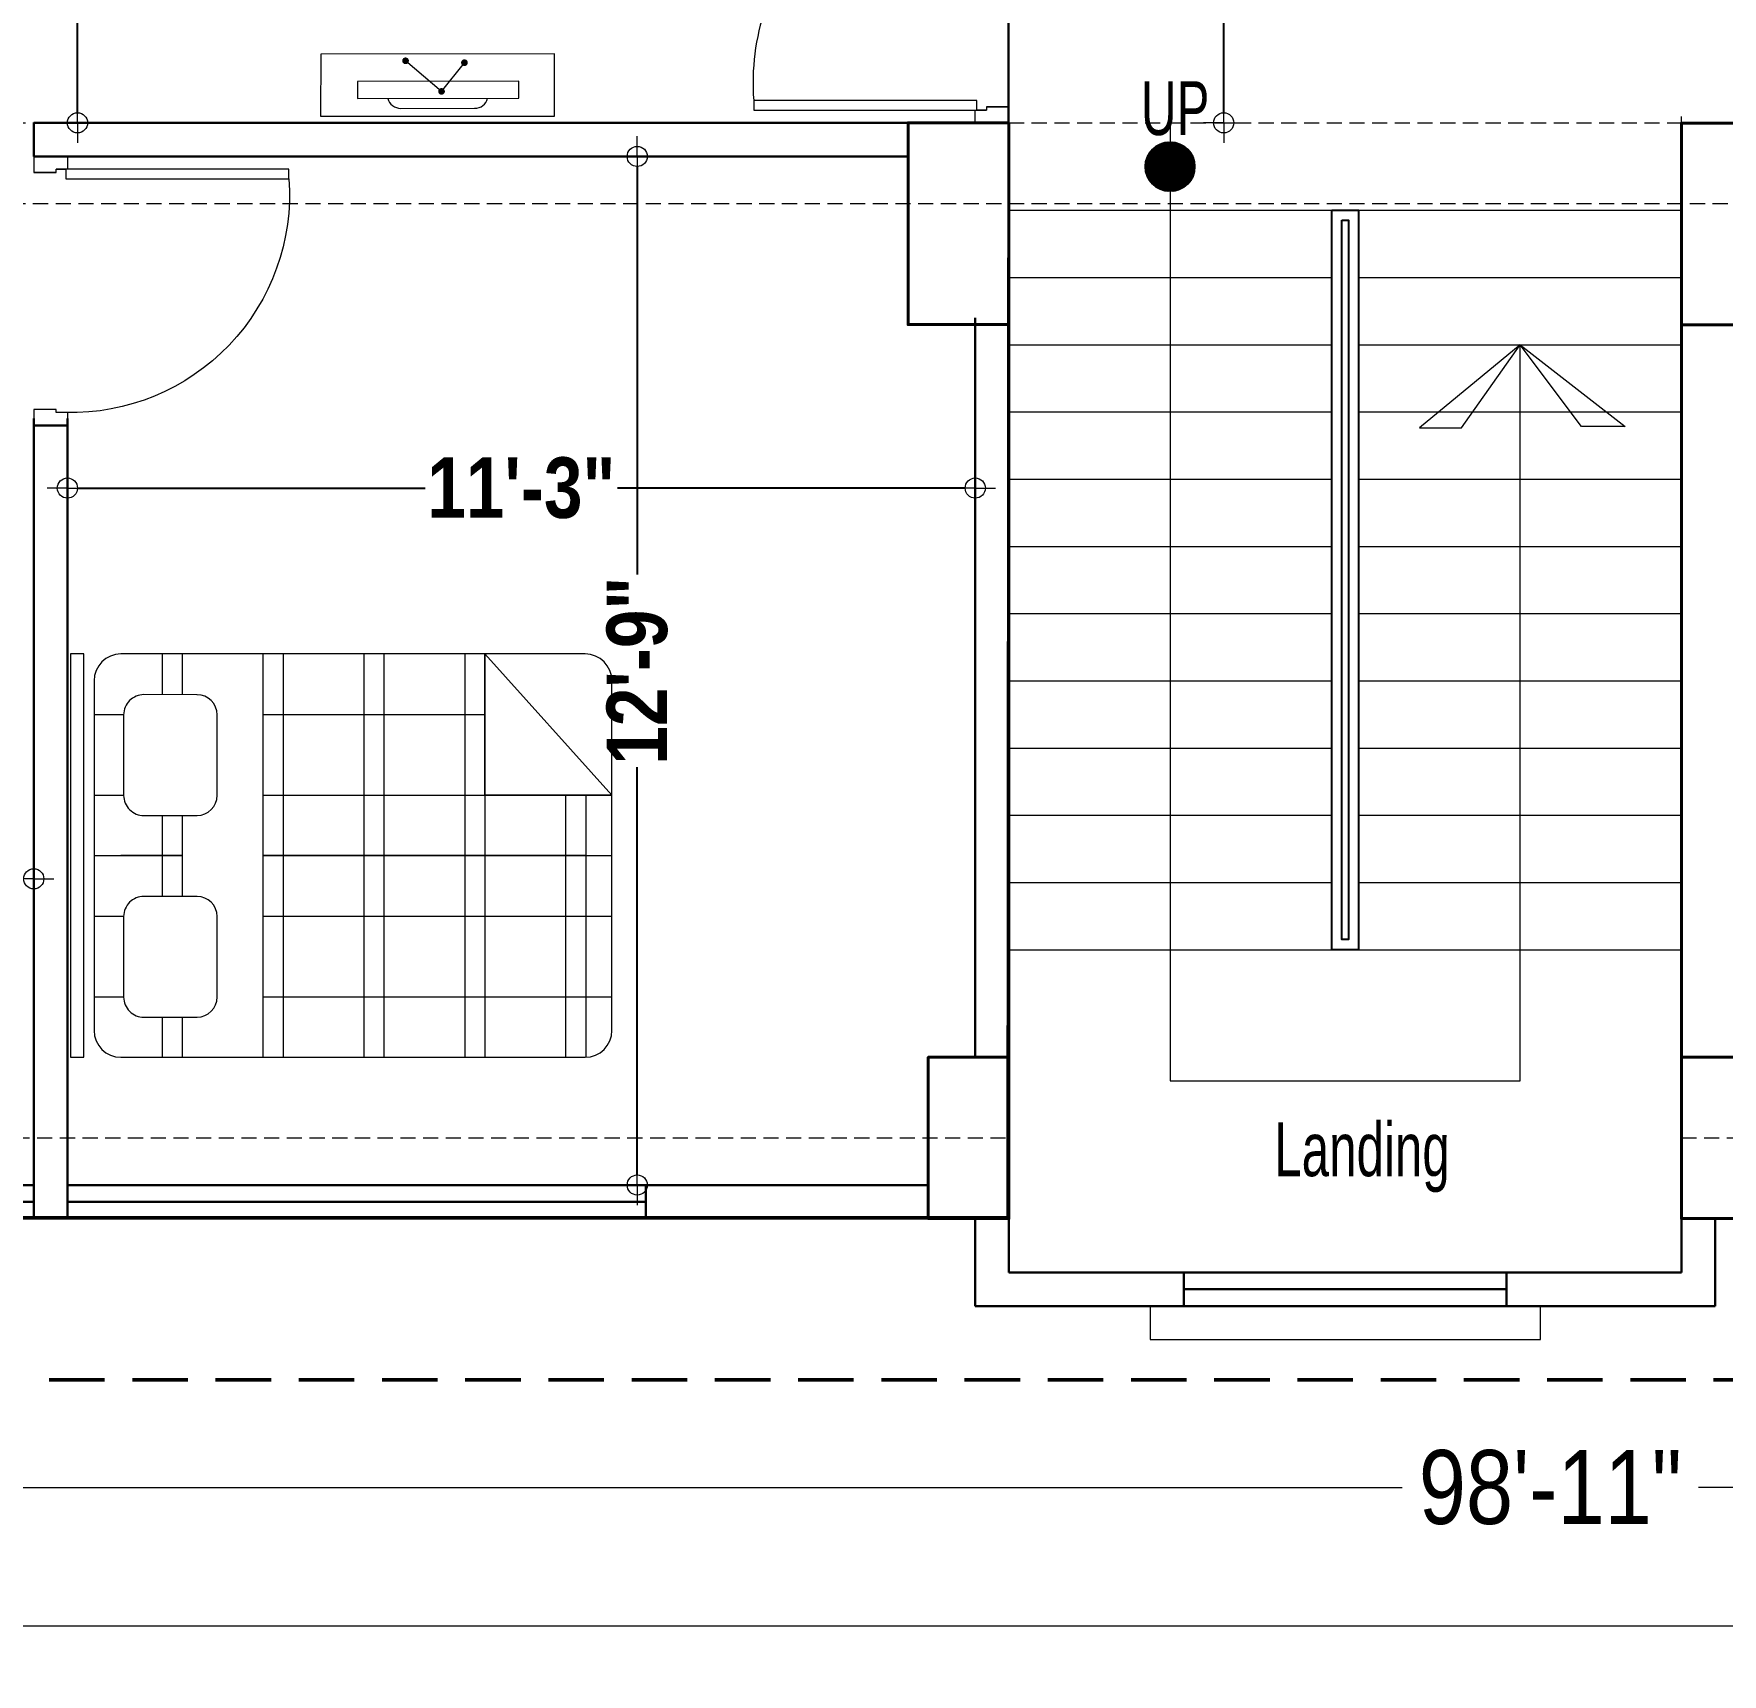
# Model space of a CAD drawing. Header units: inches. Extents: x 64086 to 138972, y -13497 to 16809.
# Drawn here: x 97097.8 to 97348.9, y -10913.1 to -10669.1 of the extents above; entities that cross this region are included whole.
import ezdxf

# ---------------------------------------------------------------- set-up
doc = ezdxf.new("R2010")
doc.units = ezdxf.units.IN
doc.header["$LTSCALE"] = 0.5
doc.header["$MEASUREMENT"] = 0
doc.header["$PDMODE"] = 2
doc.linetypes.add('DASHED', pattern=[0.75, 0.5, -0.25])
doc.layers.get('0').update_dxf_attribs({"lineweight": 13})
for name, color, linetype, lineweight in [('BEAM 2', 87, 'Continuous', 15), ('Boundary', 6, 'DASHED', 50), ('Column', 1, 'Continuous', 40), ('DIM', 5, 'Continuous', 13), ('DOOR', 30, 'Continuous', 20), ('e-tv+tel', 5, 'Continuous', 25), ('fur', 42, 'Continuous', 15), ('FURNITUER', 45, 'Continuous', 15), ('hatch', 8, 'Continuous', 9), ('P-BASIN1', 6, 'Continuous', 15), ('rail', 12, 'Continuous', 25), ('railing', 30, 'Continuous', 15), ('SLAB', 242, 'Continuous', 50), ('stair', 230, 'Continuous', 20), ('TEXT', 7, 'Continuous', 13), ('Text-2', 7, 'Continuous', 18), ('TEXT-IN', 7, 'Continuous', 15), ('WALL', 7, 'Continuous', 30), ('Wall_20', 253, 'Continuous', 20)]:
    doc.layers.add(name, color=color, linetype=linetype, lineweight=lineweight)
doc.layers.add('Fur.', color=7, linetype='Continuous', lineweight=5, true_color=0x3765a4)
doc.layers.add('FURNITURE', color=157, linetype='Continuous')
doc.styles.add('1', font='ARIALN.TTF')
doc.styles.get("Standard").update_dxf_attribs({"font": 'ARIALNB.TTF'})
doc.styles.add('STYLE1', font='ARIALN.TTF', dxfattribs={"width": 0.8})
doc.dimstyles.new('Column Dim', dxfattribs={"dimtxt": 9, "dimasz": 1.5, "dimexe": 13.25, "dimexo": 11, "dimgap": 1, "dimtad": 0, "dimdec": 1, "dimzin": 0, "dimdsep": 46, "dimlunit": 4, "dimtxsty": 'Standard', "dimblk": 'DIM', "dimcen": 0, "dimse1": 1, "dimse2": 1, "dimclrd": 5, "dimclre": 5, "dimclrt": 7, "dimadec": 0, "dimazin": 0, "dimtfac": 1, "dimtdec": 1, "dimtofl": 0, "dimtmove": 2, "dimatfit": 3, "dimldrblk": 'DIM', "dimfxl": 1, "dimtolj": 1, "dimtzin": 0, "dimarcsym": 0})
doc.dimstyles.new('DIM-1-2', dxfattribs={"dimtxt": 8, "dimasz": 1.75, "dimexe": 3, "dimexo": 2, "dimgap": 3, "dimtad": 0, "dimdec": 0, "dimzin": 3, "dimdsep": 46, "dimlunit": 4, "dimtxsty": '1', "dimblk": 'OBLIQUE', "dimcen": 1, "dimdle": 2, "dimclrd": 256, "dimclre": 256, "dimclrt": 256, "dimadec": 0, "dimazin": 0, "dimtfac": 0.75, "dimtdec": 0, "dimtmove": 1, "dimatfit": 3, "dimldrblk": 'OBLIQUE', "dimfxl": 1, "dimtolj": 1, "dimtzin": 0, "dimlwd": -1, "dimlwe": -1, "dimarcsym": 0})

# ---------------------------------------------------------------- blocks, each defined once
blk = doc.blocks.new('r432tg')
at = {"layer": 'railing'}
for p, q in [((152432.88, -26923.5), (152430.5, -26923.5)), ((152430.5, -26923.5), (152430.5, -26928.5)), ((152432.88, -26926.83), (152432.88, -26923.5)), ((152432.88, -26926.83), (152432.88, -26923.5)), ((152470.12, -26926.83), (152470.12, -26923.5)), ((152472.5, -26923.5), (152470.12, -26923.5)), ((152470.12, -26923.5), (152470.12, -26926.83)), ((152472.5, -26928.5), (152472.5, -26923.5)), ((152432.4, -26928.26), (152432.4, -26926.83)), ((152432.4, -26928.26), (152432.4, -26926.83)), ((152432.4, -26926.83), (152432.88, -26926.83)), ((152470.12, -26926.83), (152470.6, -26926.83)), ((152470.6, -26928.26), (152470.6, -26926.83)), ((152470.6, -26926.83), (152470.6, -26928.26)), ((152432.4, -26928.5), (152430.5, -26928.5)), ((152469.17, -26928.26), (152469.17, -26961.45)), ((152470.6, -26928.26), (152469.17, -26928.26)), ((152470.6, -26961.45), (152470.6, -26928.26)), ((152472.5, -26928.5), (152470.6, -26928.5)), ((152469.17, -26961.45), (152470.6, -26961.45))]:
    blk.add_line(p, q, dxfattribs=at)
blk.add_arc((152466.55, -26927.4), 34.15, 181.4428, 274.4026, dxfattribs=at)
blk = doc.blocks.new('_Oblique')
at = {"color": 0, "linetype": 'ByBlock', "lineweight": -2}
blk.add_line((-0.5, -0.5), (0.5, 0.5), dxfattribs=at)
blk = doc.blocks.new('*D552')
at = {"layer": 'Defpoints', "color": 0, "lineweight": 30, "ltscale": 3, "transparency": 16777216}
for p in [(96704.86, -10869.36), (98048.86, -10869.27), (98048.86, -10905.87)]:
    blk.add_point(p, dxfattribs=at)
at = {"layer": 'TEXT', "ltscale": 3, "transparency": 16777216}
for p, q in [((98048.86, -10903.87), (98048.86, -10908.87)), ((96702.86, -10905.96), (97355.28, -10905.91)), ((96704.86, -10903.96), (96704.86, -10908.96)), ((98050.86, -10905.87), (97398.45, -10905.91))]:
    blk.add_line(p, q, dxfattribs=at)
at = {"layer": 'TEXT', "ltscale": 3, "transparency": 16777216, "xscale": 1.75, "yscale": 1.75, "zscale": 1.75}
for p, rotation in [((96704.86, -10905.96), 180.0039345522628), ((98048.86, -10905.87), 0.003934552262808667)]:
    blk.add_blockref('_Oblique', p, dxfattribs=dict(at, rotation=rotation))
at = {"layer": 'TEXT', "ltscale": 3, "transparency": 16777216, "insert": (97376.86, -10905.91), "char_height": 11, "attachment_point": 5, "rotation": 0.0039, "style": '1'}
blk.add_mtext('\\A1;112\'-0"', dxfattribs=at)
blk = doc.blocks.new('*D556')
at = {"layer": 'Defpoints', "color": 0, "lineweight": 30, "ltscale": 3, "transparency": 16777216}
for p in [(97916.83, -10845.36), (96729.83, -10852.36), (97916.83, -10885.36)]:
    blk.add_point(p, dxfattribs=at)
at = {"layer": 'TEXT', "ltscale": 3, "transparency": 16777216}
for p, q in [((96729.83, -10883.36), (96729.83, -10888.36)), ((97916.83, -10883.36), (97916.83, -10888.36)), ((96727.83, -10885.36), (97301.32, -10885.36)), ((97918.83, -10885.36), (97345.34, -10885.36))]:
    blk.add_line(p, q, dxfattribs=at)
at = {"layer": 'TEXT', "ltscale": 3, "transparency": 16777216, "xscale": 1.75, "yscale": 1.75, "zscale": 1.75, "rotation": 180}
blk.add_blockref('_Oblique', (96729.83, -10885.36), dxfattribs=at)
at = {"layer": 'TEXT', "ltscale": 3, "transparency": 16777216, "xscale": 1.75, "yscale": 1.75, "zscale": 1.75}
blk.add_blockref('_Oblique', (97916.83, -10885.36), dxfattribs=at)
at = {"layer": 'TEXT', "ltscale": 3, "transparency": 16777216, "insert": (97323.33, -10885.36), "char_height": 11, "attachment_point": 5, "style": '1'}
blk.add_mtext('\\A1;98\'-11"', dxfattribs=at)
blk = doc.blocks.new('door-3')
at = {"layer": 'railing'}
for p, q in [((98873.42, -21113.88), (98873.42, -21080.69)), ((98873.42, -21080.69), (98874.85, -21080.69)), ((98874.85, -21080.69), (98874.85, -21113.88)), ((98836.75, -21118.64), (98836.75, -21113.64)), ((98838.65, -21113.64), (98836.75, -21113.64)), ((98838.66, -21113.88), (98838.66, -21115.31)), ((98838.66, -21113.88), (98838.66, -21115.31)), ((98874.85, -21113.88), (98873.42, -21113.88)), ((98876.75, -21113.64), (98874.85, -21113.64)), ((98874.85, -21113.88), (98874.85, -21115.31)), ((98874.85, -21115.31), (98874.85, -21113.88)), ((98876.75, -21113.64), (98876.75, -21118.64)), ((98838.66, -21115.31), (98839.13, -21115.31)), ((98839.13, -21115.31), (98839.13, -21118.64)), ((98839.13, -21115.31), (98839.13, -21118.64)), ((98874.37, -21115.31), (98874.37, -21118.64)), ((98874.37, -21118.64), (98874.37, -21115.31)), ((98874.37, -21115.31), (98874.85, -21115.31)), ((98839.13, -21118.64), (98836.75, -21118.64)), ((98876.75, -21118.64), (98874.37, -21118.64))]:
    blk.add_line(p, q, dxfattribs=at)
blk.add_arc((98871.12, -21113.08), 32.47, 85.9343, 181.4162, dxfattribs=at)
blk = doc.blocks.new('lilklkl')
at = {"color": 23}
for p, q in [((19201.27, -4998.29), (19141.27, -4998.29)), ((19141.27, -4998.29), (19141.27, -5000.29)), ((19201.27, -5000.29), (19201.27, -4998.29)), ((19141.27, -5000.29), (19201.27, -5000.29)), ((19167.27, -5001.79), (19145.27, -5001.79)), ((19197.27, -5001.79), (19162.27, -5001.79)), ((19171.27, -5001.79), (19171.27, -5014.9)), ((19141.27, -5005.79), (19141.27, -5074.79)), ((19171.27, -5014.9), (19171.27, -5005.79)), ((19201.27, -5074.79), (19201.27, -5005.79)), ((19171.27, -5074.79), (19171.27, -5026.9)), ((19171.27, -5026.9), (19171.27, -5078.79)), ((19145.27, -5078.79), (19175.27, -5078.79)), ((19175.27, -5078.79), (19197.27, -5078.79))]:
    blk.add_line(p, q, dxfattribs=at)
at = {"color": 33}
for p, q in [((19150.27, -5001.79), (19150.27, -5006.19)), ((19162.27, -5001.79), (19162.27, -5006.19)), ((19180.27, -5001.79), (19180.27, -5006.19)), ((19192.27, -5001.79), (19192.27, -5006.19)), ((19147.23, -5011.9), (19141.27, -5011.9)), ((19171.27, -5011.9), (19165.21, -5011.9)), ((19177.23, -5011.9), (19171.27, -5011.9)), ((19201.27, -5011.9), (19195.21, -5011.9)), ((19147.24, -5014.9), (19141.27, -5014.9)), ((19171.27, -5014.9), (19165.2, -5014.9)), ((19177.24, -5014.9), (19171.27, -5014.9)), ((19201.27, -5014.9), (19195.2, -5014.9)), ((19171.27, -5026.9), (19141.27, -5026.9)), ((19150.27, -5026.9), (19150.27, -5078.79)), ((19162.27, -5026.9), (19162.27, -5078.79)), ((19201.27, -5026.9), (19171.27, -5026.9)), ((19180.27, -5026.9), (19180.27, -5078.79)), ((19192.27, -5026.9), (19192.27, -5059.9)), ((19171.27, -5029.9), (19141.27, -5029.9)), ((19201.27, -5029.9), (19171.27, -5029.9)), ((19171.27, -5041.9), (19141.27, -5041.9)), ((19201.27, -5041.9), (19171.27, -5041.9)), ((19171.27, -5044.9), (19141.27, -5044.9)), ((19201.27, -5044.9), (19171.27, -5044.9)), ((19171.27, -5056.9), (19141.27, -5056.9)), ((19201.27, -5056.9), (19171.27, -5056.9)), ((19171.27, -5059.9), (19141.27, -5059.9)), ((19201.27, -5059.9), (19171.27, -5059.9)), ((19171.27, -5071.9), (19141.27, -5071.9)), ((19180.27, -5071.9), (19171.27, -5071.9)), ((19171.27, -5074.9), (19141.27, -5074.9)), ((19180.27, -5074.9), (19171.27, -5074.9))]:
    blk.add_line(p, q, dxfattribs=at)
at = {"color": 40}
for p, q in [((19162.21, -5006.19), (19150.23, -5006.19)), ((19192.21, -5006.19), (19180.23, -5006.19)), ((19147.23, -5009.2), (19147.24, -5017.1)), ((19165.2, -5017.09), (19165.21, -5009.2)), ((19177.23, -5009.2), (19177.24, -5017.1)), ((19195.2, -5017.09), (19195.21, -5009.2)), ((19150.24, -5020.09), (19162.2, -5020.09)), ((19180.24, -5020.09), (19192.2, -5020.09))]:
    blk.add_line(p, q, dxfattribs=at)
at = {"color": 23}
for centre, start, end in [((19145.27, -5005.79), 90, 180), ((19197.27, -5005.79), 0, 90), ((19145.27, -5074.79), 180, 270), ((19197.27, -5074.79), 270, 0)]:
    blk.add_arc(centre, 4, start, end, dxfattribs=at)
at = {"color": 40}
for centre, start, end in [((19150.23, -5009.19), 90, 180.1414), ((19162.21, -5009.19), 359.8975, 90), ((19180.23, -5009.19), 90, 180.1414), ((19192.21, -5009.19), 359.8975, 90), ((19150.24, -5017.09), 180.1414, 270), ((19162.2, -5017.09), 270, 359.8975), ((19180.24, -5017.09), 180.1414, 270), ((19192.2, -5017.09), 270, 359.8975)]:
    blk.add_arc(centre, 3, start, end, dxfattribs=at)
at = {"layer": 'DOOR'}
for p, q in [((19201.27, -5059.9), (19180.27, -5078.79)), ((19180.27, -5078.79), (19180.27, -5059.9)), ((19180.27, -5059.9), (19201.27, -5059.9))]:
    blk.add_line(p, q, dxfattribs=at)
blk = doc.blocks.new('A$C32C23EB6')
at = {"layer": 'fur'}
blk.add_blockref('lilklkl', (-19141.27, 5078.79), dxfattribs=at)
blk = doc.blocks.new('flat tv')
at = {"layer": 'DIM', "color": 5, "ltscale": 50}
blk.add_lwpolyline([(10482.34, -3614.64), (10473.06, -3614.64), (10473.1, -3649.42), (10482.34, -3649.43)], close=True, dxfattribs=at)
at = {"layer": 'Fur.', "linetype": 'Continuous'}
for p, q in [((10479.68, -3619.96), (10477.14, -3619.96)), ((10477.14, -3619.96), (10477.16, -3643.97)), ((10479.7, -3643.96), (10479.68, -3619.95)), ((10477.16, -3643.96), (10479.7, -3643.96))]:
    blk.add_line(p, q, dxfattribs=at)
at = {"layer": 'Fur.', "linetype": 'Continuous', "ltscale": 100}
for p, q in [((10481.18, -3637.52), (10481.17, -3626.53)), ((10478.66, -3631.46), (10474.39, -3628.05)), ((10478.66, -3631.46), (10474.11, -3636.8))]:
    blk.add_line(p, q, dxfattribs=at)
at = {"layer": 'Fur.', "const_width": 0.5}
for points in [[(10474.28, -3628.27, 1), (10474.49, -3627.82, 1)], [(10478.55, -3631.68, 1), (10478.76, -3631.23, 1)], [(10474, -3637.03, 1), (10474.21, -3636.58, 1)]]:
    blk.add_lwpolyline(points, format="xyb", close=True, dxfattribs=at)
at = {"layer": 'Fur.', "linetype": 'Continuous', "ltscale": 100}
for centre, start, end in [((10479.17, -3626.53), 0.0603, 75.1249), ((10479.18, -3637.52), 284.9958, 0.0603)]:
    blk.add_arc(centre, 2, start, end, dxfattribs=at)
blk = doc.blocks.new('DIM')
at = {"layer": 'DIM'}
for q in [(0, 2), (-2, 0), (0, -2), (2, 0)]:
    blk.add_line((0, 0), q, dxfattribs=at)
blk.add_circle((0, 0), 1, dxfattribs=at)
blk = doc.blocks.new('*D562')
at = {"layer": 'Defpoints', "color": 0, "lineweight": 30, "ltscale": 15, "transparency": 16777216}
for p in [(97242.82, -10616.36), (97274.76, -10616.36), (97242.82, -10682.36)]:
    blk.add_point(p, dxfattribs=at)
at = {"layer": 'TEXT-IN', "color": 5, "lineweight": -2, "ltscale": 15, "transparency": 16777216}
for p, q in [((97274.76, -10617.86), (97274.76, -10637.73)), ((97274.76, -10680.86), (97274.76, -10660.99))]:
    blk.add_line(p, q, dxfattribs=at)
at = {"layer": 'TEXT-IN', "color": 5, "lineweight": -2, "ltscale": 15, "transparency": 16777216, "xscale": 1.5, "yscale": 1.5, "zscale": 1.5}
for p, rotation in [((97274.76, -10616.36), 90), ((97274.76, -10682.36), 270)]:
    blk.add_blockref('DIM', p, dxfattribs=dict(at, rotation=rotation))
at = {"layer": 'TEXT-IN', "color": 7, "ltscale": 15, "transparency": 16777216, "insert": (97274.76, -10649.36), "char_height": 9, "attachment_point": 5, "rotation": 90}
blk.add_mtext('\\A1;5\'-6"', dxfattribs=at)
blk = doc.blocks.new('*D571')
at = {"layer": 'Defpoints', "color": 0, "lineweight": 30, "ltscale": 15, "transparency": 16777216}
for p in [(97049.82, -10795.77), (97097.82, -10794.82), (97097.82, -10795.77)]:
    blk.add_point(p, dxfattribs=at)
at = {"layer": 'WALL', "color": 5, "lineweight": -2, "ltscale": 15, "transparency": 16777216}
for p, q in [((97051.32, -10794.82), (97069.05, -10794.82)), ((97096.32, -10794.82), (97078.6, -10794.82))]:
    blk.add_line(p, q, dxfattribs=at)
at = {"layer": 'WALL', "color": 5, "lineweight": -2, "ltscale": 15, "transparency": 16777216, "xscale": 1.5, "yscale": 1.5, "zscale": 1.5, "rotation": 180}
blk.add_blockref('DIM', (97049.82, -10794.82), dxfattribs=at)
at = {"layer": 'WALL', "color": 5, "lineweight": -2, "ltscale": 15, "transparency": 16777216, "xscale": 1.5, "yscale": 1.5, "zscale": 1.5}
blk.add_blockref('DIM', (97097.82, -10794.82), dxfattribs=at)
at = {"layer": 'WALL', "color": 7, "lineweight": 30, "ltscale": 15, "transparency": 16777216, "insert": (97073.82, -10794.82), "char_height": 9, "attachment_point": 5}
blk.add_mtext("\\A1;4'", dxfattribs=at)
blk = doc.blocks.new('*D572')
at = {"layer": 'Defpoints', "color": 0, "lineweight": 30, "ltscale": 15, "transparency": 16777216}
for p in [(97183.08, -10687.36), (97183.08, -10840.36), (97187.56, -10840.36)]:
    blk.add_point(p, dxfattribs=at)
at = {"layer": 'WALL', "color": 5, "lineweight": -2, "ltscale": 15, "transparency": 16777216}
for p, q in [((97187.56, -10688.86), (97187.56, -10749.54)), ((97187.56, -10838.86), (97187.56, -10778.19))]:
    blk.add_line(p, q, dxfattribs=at)
at = {"layer": 'WALL', "color": 5, "lineweight": -2, "ltscale": 15, "transparency": 16777216, "xscale": 1.5, "yscale": 1.5, "zscale": 1.5}
for p, rotation in [((97187.56, -10687.36), 90), ((97187.56, -10840.36), 270)]:
    blk.add_blockref('DIM', p, dxfattribs=dict(at, rotation=rotation))
at = {"layer": 'WALL', "color": 7, "lineweight": 30, "ltscale": 15, "transparency": 16777216, "insert": (97187.56, -10763.86), "char_height": 9, "attachment_point": 5, "rotation": 90}
blk.add_mtext('\\A1;12\'-9"', dxfattribs=at)
blk = doc.blocks.new('*D573')
at = {"layer": 'Defpoints', "color": 0, "lineweight": 30, "ltscale": 15, "transparency": 16777216}
for p in [(97237.82, -10736.69), (97102.82, -10748.51), (97237.82, -10748.51)]:
    blk.add_point(p, dxfattribs=at)
at = {"layer": 'WALL', "color": 5, "lineweight": -2, "ltscale": 15, "transparency": 16777216}
for p, q in [((97104.32, -10736.69), (97156, -10736.69)), ((97236.32, -10736.69), (97184.64, -10736.69))]:
    blk.add_line(p, q, dxfattribs=at)
at = {"layer": 'WALL', "color": 5, "lineweight": -2, "ltscale": 15, "transparency": 16777216, "xscale": 1.5, "yscale": 1.5, "zscale": 1.5, "rotation": 180}
blk.add_blockref('DIM', (97102.82, -10736.69), dxfattribs=at)
at = {"layer": 'WALL', "color": 5, "lineweight": -2, "ltscale": 15, "transparency": 16777216, "xscale": 1.5, "yscale": 1.5, "zscale": 1.5}
blk.add_blockref('DIM', (97237.82, -10736.69), dxfattribs=at)
at = {"layer": 'WALL', "color": 7, "lineweight": 30, "ltscale": 15, "transparency": 16777216, "insert": (97170.32, -10736.69), "char_height": 9, "attachment_point": 5}
blk.add_mtext('\\A1;11\'-3"', dxfattribs=at)
blk = doc.blocks.new('*D574')
at = {"layer": 'Defpoints', "color": 0, "lineweight": 30, "ltscale": 15, "transparency": 16777216}
for p in [(97104.33, -10573.13), (97104.33, -10682.36), (97104.33, -10682.36)]:
    blk.add_point(p, dxfattribs=at)
at = {"layer": 'WALL', "color": 5, "lineweight": -2, "ltscale": 15, "transparency": 16777216}
for p, q in [((97104.33, -10574.63), (97104.33, -10616.04)), ((97104.33, -10680.86), (97104.33, -10639.45))]:
    blk.add_line(p, q, dxfattribs=at)
at = {"layer": 'WALL', "color": 5, "lineweight": -2, "ltscale": 15, "transparency": 16777216, "xscale": 1.5, "yscale": 1.5, "zscale": 1.5}
for p, rotation in [((97104.33, -10573.13), 90), ((97104.33, -10682.36), 270)]:
    blk.add_blockref('DIM', p, dxfattribs=dict(at, rotation=rotation))
at = {"layer": 'WALL', "color": 7, "lineweight": 30, "ltscale": 15, "transparency": 16777216, "insert": (97104.33, -10627.75), "char_height": 9, "attachment_point": 5, "rotation": 90}
blk.add_mtext('\\A1;9\'-1"', dxfattribs=at)

msp = doc.modelspace()

# ---------------------------------------------------------------- hatches: boundary and pattern name
at = {"layer": 'hatch'}
h = msp.add_hatch(dxfattribs=at)
h.set_pattern_fill('ANSI31', color=256, angle=180, style=0)
h.set_pattern_definition([(45, (-67928.2012, 7580.40063), (-0.08838834765, 0.08838834765), [])])
h.paths.add_polyline_path([(97270.49, -10688.88, 0.41497), (97266.77, -10685.18), (97266.78, -10690.85), (97269.92, -10690.85, 0.14105)])
h.paths.add_polyline_path([(97266.77, -10685.18, 0.413457), (97263.07, -10688.88, 0.14105), (97263.64, -10690.85), (97266.78, -10690.85)])
h.paths.add_polyline_path([(97266.78, -10690.85), (97263.64, -10690.85, 0.258446), (97266.78, -10692.59)])
h.paths.add_polyline_path([(97269.92, -10690.85), (97266.78, -10690.85), (97266.78, -10692.59, 0.257724)])

# ---------------------------------------------------------------- linework, layer by layer
at = {"layer": 'BEAM 2', "linetype": 'DASHED', "ltscale": 9}
for p, q in [((96729.83, -10682.36), (97904.83, -10682.36)), ((96729.83, -10694.36), (97904.83, -10694.36)), ((96787.83, -10833.36), (97242.82, -10833.36)), ((97342.82, -10833.36), (97910.83, -10833.36)), ((96787.83, -10845.36), (97242.82, -10845.36)), ((97342.82, -10845.36), (97910.83, -10845.36))]:
    msp.add_line(p, q, dxfattribs=at)
at = {"layer": 'Boundary', "color": 1, "ltscale": 33}
msp.add_lwpolyline([(97905.27, -10264.28), (98048.86, -10869.27), (96704.86, -10869.36), (96705.27, -10265.36), (97905.27, -10264.28)], dxfattribs=at)
at = {"layer": 'Column', "lineweight": -3}
for p, q in [((97242.82, -10711.36), (97242.82, -10821.36)), ((97342.82, -10711.36), (97342.82, -10821.36)), ((97342.82, -10711.41), (97342.82, -10821.36))]:
    msp.add_line(p, q, dxfattribs=at)
at = {"layer": 'Column'}
for p, q in [((97242.82, -10712.36), (97242.82, -10826.36)), ((97342.82, -10712.41), (97342.82, -10821.36))]:
    msp.add_line(p, q, dxfattribs=at)
for points in [[(97242.82, -10682.36), (97227.82, -10682.36), (97227.82, -10712.36), (97242.82, -10712.36)], [(97352.82, -10682.41), (97342.82, -10682.41), (97342.82, -10712.41), (97352.82, -10712.41)], [(97242.82, -10821.36), (97230.82, -10821.36), (97230.82, -10845.36), (97242.82, -10845.36)], [(97242.82, -10821.36), (97230.82, -10821.36), (97230.82, -10845.36), (97242.82, -10845.36)], [(97354.82, -10821.36), (97342.82, -10821.36), (97342.82, -10845.36), (97354.82, -10845.36)], [(97354.82, -10821.36), (97342.82, -10821.36), (97342.82, -10845.36), (97354.82, -10845.36)]]:
    msp.add_lwpolyline(points, close=True, dxfattribs=at)
at = {"layer": 'e-tv+tel', "lineweight": 30}
for p, q in [((97102.82, -10840.36), (97188.82, -10840.36)), ((97079.82, -10842.86), (97097.82, -10842.86)), ((97102.82, -10842.86), (97188.82, -10842.86)), ((97102.82, -10845.36), (97188.82, -10845.36)), ((97268.82, -10853.36), (97316.82, -10853.36)), ((97268.82, -10855.86), (97316.82, -10855.86)), ((97268.82, -10858.36), (97316.82, -10858.36))]:
    msp.add_line(p, q, dxfattribs=at)
msp.add_lwpolyline([(97079.82, -10845.36), (97079.82, -10840.36), (97097.82, -10840.36), (97097.82, -10845.36)], close=True, dxfattribs=at)
at = {"layer": 'FURNITUER', "lineweight": 30, "ltscale": 15}
msp.add_lwpolyline([(96729.81, -10564.18), (96821.37, -10564.2), (96821.37, -10569.88), (96968.07, -10569.88), (96968.07, -10570.77), (96970.83, -10570.77), (97240.02, -10570.77), (97240.02, -10616.71), (97242.82, -10616.71), (97242.62, -10845.16), (96729.63, -10845.16), (96729.83, -10564.18)], dxfattribs=at)
at = {"layer": 'hatch'}
msp.add_lwpolyline([(97266.82, -10682.86), (97266.82, -10824.86), (97318.82, -10824.86), (97318.82, -10715.36), (97303.87, -10727.72), (97310.14, -10727.72), (97318.82, -10715.36), (97334.47, -10727.55), (97327.97, -10727.55), (97318.82, -10715.36)], dxfattribs=at)
msp.add_circle((97266.78, -10688.88), 3.71, dxfattribs=at)
at = {"layer": 'P-BASIN1', "lineweight": 40}
for p, q in [((97242.82, -10712.36), (97242.82, -10826.36)), ((97342.82, -10712.41), (97342.82, -10821.36))]:
    msp.add_line(p, q, dxfattribs=at)
for points in [[(97242.82, -10682.36), (97227.82, -10682.36), (97227.82, -10712.36), (97242.82, -10712.36)], [(97352.82, -10682.41), (97342.82, -10682.41), (97342.82, -10712.41), (97352.82, -10712.41)], [(97242.82, -10821.36), (97230.82, -10821.36), (97230.82, -10845.36), (97242.82, -10845.36)], [(97354.82, -10821.36), (97342.82, -10821.36), (97342.82, -10845.36), (97354.82, -10845.36)]]:
    msp.add_lwpolyline(points, close=True, dxfattribs=at)
at = {"layer": 'rail'}
for points in [[(97290.82, -10695.36), (97294.82, -10695.36), (97294.82, -10805.36), (97290.82, -10805.36)], [(97292.32, -10696.86), (97293.32, -10696.86), (97293.32, -10803.86), (97292.32, -10803.86)]]:
    msp.add_lwpolyline(points, close=True, dxfattribs=at)
at = {"layer": 'stair'}
for p, q in [((97242.82, -10695.36), (97290.82, -10695.36)), ((97294.82, -10695.36), (97342.82, -10695.36)), ((97242.82, -10705.36), (97290.82, -10705.36)), ((97294.82, -10705.36), (97342.82, -10705.36)), ((97242.82, -10715.36), (97290.82, -10715.36)), ((97294.82, -10715.36), (97342.82, -10715.36)), ((97242.82, -10725.36), (97290.82, -10725.36)), ((97294.82, -10725.36), (97342.82, -10725.36)), ((97242.82, -10735.36), (97290.82, -10735.36)), ((97294.82, -10735.36), (97342.82, -10735.36)), ((97242.82, -10745.36), (97290.82, -10745.36)), ((97294.82, -10745.36), (97342.82, -10745.36)), ((97242.82, -10755.36), (97290.82, -10755.36)), ((97294.82, -10755.36), (97342.82, -10755.36)), ((97242.82, -10765.36), (97290.82, -10765.36)), ((97294.82, -10765.36), (97342.82, -10765.36)), ((97242.82, -10775.36), (97290.82, -10775.36)), ((97294.82, -10775.36), (97342.82, -10775.36)), ((97242.82, -10785.36), (97290.82, -10785.36)), ((97294.82, -10785.36), (97342.82, -10785.36)), ((97242.82, -10795.36), (97290.82, -10795.36)), ((97294.82, -10795.36), (97342.82, -10795.36)), ((97242.82, -10805.36), (97290.82, -10805.36)), ((97294.82, -10805.36), (97342.82, -10805.36))]:
    msp.add_line(p, q, dxfattribs=at)
at = {"layer": 'Text-2'}
msp.add_line((97342.82, -10817.36), (97342.82, -10681.41), dxfattribs=at)
at = {"layer": 'WALL', "color": 0, "ltscale": 3}
for p, q in [((97227.82, -10682.36), (97097.82, -10682.36)), ((97097.82, -10687.36), (97097.82, -10682.36)), ((97227.82, -10687.36), (97097.82, -10687.36)), ((97342.82, -10821.36), (97342.82, -10699.41)), ((97237.82, -10711.36), (97237.82, -10821.36)), ((97242.82, -10711.36), (97242.82, -10821.36)), ((97097.82, -10751.18), (97097.82, -10726.36)), ((97102.82, -10727.36), (97097.82, -10727.36)), ((97102.82, -10845.36), (97102.82, -10726.36)), ((97097.82, -10840.36), (97097.82, -10756.18)), ((97097.82, -10840.36), (97097.82, -10845.36)), ((97097.82, -10845.36), (97097.82, -10840.36)), ((97102.82, -10840.36), (97102.82, -10845.36)), ((97102.82, -10840.36), (97102.82, -10845.36)), ((97242.82, -10853.36), (97268.82, -10853.36)), ((97268.82, -10853.36), (97268.82, -10858.36)), ((97316.82, -10853.36), (97342.82, -10853.36)), ((97316.82, -10853.36), (97316.82, -10858.36)), ((97316.82, -10853.36), (97316.82, -10858.36)), ((97242.82, -10858.36), (97268.82, -10858.36)), ((97316.82, -10858.36), (97347.82, -10858.36))]:
    msp.add_line(p, q, dxfattribs=at)
at = {"layer": 'WALL', "lineweight": 30, "ltscale": 15}
msp.add_line((97097.82, -10751.18), (97097.82, -10756.18), dxfattribs=at)
at = {"layer": 'WALL', "ltscale": 3}
for p, q in [((97097.82, -10840.36), (97097.82, -10845.36)), ((97188.82, -10845.36), (97188.82, -10840.36)), ((97237.82, -10858.36), (97237.82, -10845.36)), ((97242.82, -10845.36), (97242.82, -10853.36)), ((97342.82, -10845.36), (97342.82, -10853.36)), ((97347.82, -10845.36), (97347.82, -10858.36)), ((97242.82, -10858.36), (97237.82, -10858.36))]:
    msp.add_line(p, q, dxfattribs=at)
at = {"layer": 'WALL'}
for p, q in [((97188.82, -10840.36), (97230.82, -10840.36)), ((97102.82, -10845.36), (97097.82, -10845.36)), ((97188.82, -10845.36), (97230.82, -10845.36))]:
    msp.add_line(p, q, dxfattribs=at)
at = {"layer": 'Wall_20'}
msp.add_lwpolyline([(97268.82, -10858.36), (97263.82, -10858.36), (97263.82, -10863.36), (97316.87, -10863.36), (97321.87, -10863.36), (97321.87, -10858.36)], dxfattribs=at)

# ---------------------------------------------------------------- block references
at = {"layer": 'FURNITURE', "rotation": 90}
msp.add_blockref('A$C32C23EB6', (97183.79, -10821.36), dxfattribs=at)
at = {"layer": 'railing', "xscale": -1, "rotation": 270}
msp.add_blockref('door-3', (118216.46, -109564.12), dxfattribs=at)
at = {"layer": 'SLAB', "rotation": 270}
msp.add_blockref('flat tv', (100789.91, -199.03), dxfattribs=at)
at = {"layer": 'WALL', "rotation": 270}
msp.add_blockref('r432tg', (124166.32, 141790.14), dxfattribs=at)

# ---------------------------------------------------------------- texts
at = {"layer": 'Text-2', "char_height": 8, "attachment_point": 8, "style": 'STYLE1'}
for s, insert, width in [('UP', (97267.55, -10684.29), 13.9266), ('Landing', (97295.33, -10841.46), 71.3857)]:
    msp.add_mtext(s, dxfattribs=dict(at, insert=insert, width=width))

# ---------------------------------------------------------------- dimensions: what is measured, and where the dimension line sits
at = {"layer": 'TEXT', "color": 0, "ltscale": 3}
dim = msp.add_linear_dim(base=(97916.83, -10885.36), p1=(96729.83, -10852.36), p2=(97916.83, -10845.36), dimstyle='DIM-1-2', override={"dimtxt": 11, "dimfxl": 2, "dimfxlon": 1}, dxfattribs=at)
dim.commit()
dim.dimension.update_dxf_attribs({"geometry": '*D556', "text_midpoint": (97323.33, -10885.36)})
dim = msp.add_aligned_dim(p1=(96704.86, -10869.36), p2=(98048.86, -10869.27), distance=-36.59, dimstyle='DIM-1-2', override={"dimtxt": 11, "dimfxl": 2, "dimfxlon": 1}, dxfattribs=at)
dim.commit()
dim.dimension.update_dxf_attribs({"geometry": '*D552', "text_midpoint": (97376.86, -10905.91)})
at = {"layer": 'TEXT-IN', "ltscale": 15}
dim = msp.add_aligned_dim(p1=(97242.82, -10682.36), p2=(97242.82, -10616.36), distance=-31.94, dimstyle='Column Dim', override={"dimfxl": 4}, dxfattribs=at)
dim.commit()
dim.dimension.update_dxf_attribs({"geometry": '*D562', "text_midpoint": (97274.76, -10649.36)})
at = {"layer": 'WALL', "lineweight": 30, "ltscale": 15}
for base, p1, p2, picture, middle in [((97104.33, -10682.36), (97104.33, -10573.13), (97104.33, -10682.36), '*D574', (97104.33, -10627.75)), ((97187.56, -10840.36), (97183.08, -10687.36), (97183.08, -10840.36), '*D572', (97187.56, -10763.86))]:
    dim = msp.add_linear_dim(base=base, p1=p1, p2=p2, angle=90, dimstyle='Column Dim', override={"dimfxl": 4}, dxfattribs=at)
    dim.commit()
    dim.dimension.update_dxf_attribs({"geometry": picture, "text_midpoint": middle})
for base, p1, p2, picture, middle in [((97237.82, -10736.69), (97102.82, -10748.51), (97237.82, -10748.51), '*D573', (97170.32, -10736.69)), ((97097.82, -10794.82), (97049.82, -10795.77), (97097.82, -10795.77), '*D571', (97073.82, -10794.82))]:
    dim = msp.add_linear_dim(base=base, p1=p1, p2=p2, dimstyle='Column Dim', override={"dimfxl": 4}, dxfattribs=at)
    dim.commit()
    dim.dimension.update_dxf_attribs({"geometry": picture, "text_midpoint": middle})

doc.saveas('drawing.dxf')
